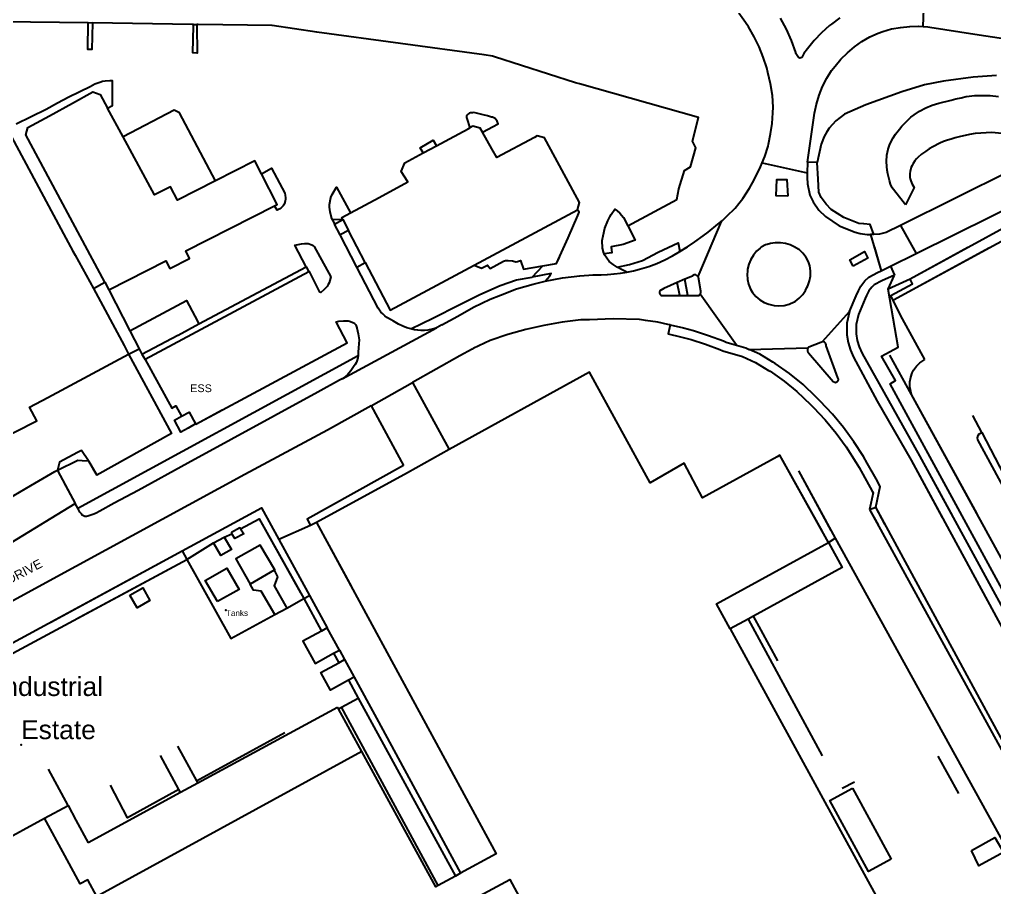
# Model space of a CAD drawing. Header units: millimetres. Extents: x 111502 to 977541, y 8702 to 1044108.
# Drawn here: x 488666 to 488854.7, y 240197.4 to 240365.3 of the extents above; entities that cross this region are included whole.
import ezdxf
from ezdxf.enums import TextEntityAlignment as Align

# ---------------------------------------------------------------- set-up
doc = ezdxf.new("R2010")
doc.units = ezdxf.units.MM
doc.header["$LTSCALE"] = 0.25
doc.linetypes.add('DASHED2', pattern=[9.525, 6.35, -3.175])
doc.layers.add('E HVSS As Laid HV', color=10, linetype='Continuous')
doc.layers.add('X HVSS Site Background', color=8, linetype='Continuous')
doc.styles.add('DE172433-F6F7-4C85-BB91-2B', font='arial.ttf', dxfattribs={"height": 0.2})
doc.styles.add('OS Master Map$1$Standard', font='txt')

# ---------------------------------------------------------------- blocks, each defined once
blk = doc.blocks.new('OS MAP 060722')
at = {"layer": 'X HVSS Site Background', "flags": 128}
for points in [[(30.25, 1237.67), (30.76, 1249.58)], [(-0.87, 1211.3), (-0.38, 1212.54), (-0.38, 1212.54), (0.27, 1214.54), (0.27, 1214.54), (0.37, 1214.89), (0.37, 1214.89), (0.77, 1216.89), (0.77, 1216.89), (1.07, 1218.89), (1.07, 1218.89), (1.22, 1220.94), (1.22, 1220.94), (1.27, 1222.04), (1.27, 1222.04), (1.12, 1224.34), (1.12, 1224.34), (0.77, 1226.54), (0.77, 1226.54), (0.22, 1228.79), (0.22, 1228.79), (0.02, 1229.64), (0.02, 1229.64), (-0.68, 1231.74), (-0.68, 1231.74), (-1.48, 1233.74), (-1.48, 1233.74), (-2.43, 1235.69), (-2.43, 1235.69), (-3.53, 1237.59), (-3.53, 1237.59), (-4.08, 1238.44), (-4.08, 1238.44), (-5.38, 1240.24)], [(5.62, 1232.64), (4.77, 1234.94), (4.77, 1234.94), (3.82, 1237.14), (3.82, 1237.14), (2.67, 1239.29)], [(14.17, 1239.34), (12.52, 1238.09), (12.52, 1238.09), (12.17, 1237.84), (12.17, 1237.84), (10.62, 1236.44), (10.62, 1236.44), (9.22, 1234.94), (9.22, 1234.94), (7.87, 1233.34), (7.87, 1233.34), (7.22, 1232.44), (7.22, 1232.44), (6.77, 1231.69), (6.77, 1231.69), (6.42, 1231.54), (6.42, 1231.54), (6.17, 1231.69), (6.17, 1231.69), (6.02, 1231.84), (6.02, 1231.84), (5.87, 1232.04), (5.87, 1232.04), (5.67, 1232.44), (5.67, 1232.44), (5.62, 1232.64)], [(-127.53, 1221.85), (-126.58, 1222.39), (-126.58, 1222.39), (-126.58, 1227.14), (-126.58, 1227.14), (-127.13, 1227.14), (-127.13, 1227.14), (-128.03, 1227.09), (-128.03, 1227.09), (-128.53, 1226.99), (-128.53, 1226.99), (-129.03, 1226.84), (-129.03, 1226.84), (-129.98, 1226.49), (-129.98, 1226.49), (-130.88, 1225.99), (-130.88, 1225.99), (-135.01, 1224.02), (-135.01, 1224.02), (-137.23, 1222.81), (-137.23, 1222.81), (-139.44, 1221.59), (-139.44, 1221.59), (-145.23, 1218.79)], [(-147.98, 1238.64), (-131.28, 1238.44)], [(-130.48, 1238.39), (-130.58, 1233.19), (-130.58, 1233.19), (-131.38, 1233.24), (-131.38, 1233.24), (-131.28, 1238.44)], [(-131.28, 1238.44), (-130.48, 1238.39)], [(-110.93, 1238.04), (-111.08, 1238.04), (-111.08, 1238.04), (-130.48, 1238.39)], [(-110.28, 1238.04), (-110.28, 1237.79), (-110.28, 1237.79), (-110.18, 1232.49), (-110.18, 1232.49), (-111.03, 1232.54), (-111.03, 1232.54), (-110.93, 1237.79), (-110.93, 1237.79), (-110.93, 1238.04)], [(-110.93, 1238.04), (-110.28, 1238.04)], [(-26.88, 1199.09), (-17.38, 1204.19), (-17.38, 1204.19), (-16.98, 1206.24), (-16.98, 1206.24), (-15.88, 1209.79), (-15.88, 1209.79), (-14.73, 1210.49), (-14.73, 1210.49), (-13.68, 1214.19), (-13.68, 1214.19), (-14.38, 1215.49), (-14.38, 1215.49), (-13.18, 1220.04), (-13.18, 1220.04), (-36.23, 1226.54), (-36.23, 1226.54), (-36.98, 1226.74), (-36.98, 1226.74), (-52.68, 1231.79), (-52.68, 1231.79), (-53.08, 1231.94), (-53.08, 1231.94), (-54.68, 1232.19), (-54.68, 1232.19), (-87.03, 1236.59), (-87.03, 1236.59), (-95.68, 1237.84), (-95.68, 1237.84), (-109.98, 1238.04), (-109.98, 1238.04), (-110.28, 1238.04)], [(7.89, 1211.41), (9.27, 1220.89), (9.27, 1220.89), (9.62, 1222.64), (9.62, 1222.64), (10.17, 1224.39), (10.17, 1224.39), (10.82, 1226.04), (10.82, 1226.04), (11.62, 1227.64), (11.62, 1227.64), (12.57, 1229.14), (12.57, 1229.14), (13.22, 1229.99), (13.22, 1229.99), (14.37, 1231.34), (14.37, 1231.34), (15.62, 1232.59), (15.62, 1232.59), (16.97, 1233.74), (16.97, 1233.74), (18.42, 1234.74), (18.42, 1234.74), (19.97, 1235.64), (19.97, 1235.64), (21.57, 1236.34), (21.57, 1236.34), (22.47, 1236.69), (22.47, 1236.69), (24.17, 1237.19), (24.17, 1237.19), (25.87, 1237.49), (25.87, 1237.49), (27.67, 1237.69), (27.67, 1237.69), (29.42, 1237.74), (29.42, 1237.74), (30.25, 1237.67)], [(30.25, 1237.67), (31.17, 1237.59), (31.17, 1237.59), (31.57, 1237.54), (31.57, 1237.54), (40.27, 1236.19), (40.27, 1236.19), (52.67, 1234.34)], [(-153.98, 1230.84), (-151.93, 1227.04), (-151.93, 1227.04), (-135.58, 1196.69), (-135.58, 1196.69), (-134.23, 1194.19), (-134.23, 1194.19), (-133.78, 1193.44), (-133.78, 1193.44), (-130.29, 1186.99)], [(44.45, 1228.18), (39.93, 1227.87), (39.93, 1227.87), (34.22, 1227.08), (34.22, 1227.08), (30.51, 1226.38), (30.51, 1226.38), (26.17, 1225.05), (26.17, 1225.05), (19.16, 1222.48), (19.16, 1222.48), (15.06, 1220.7), (15.06, 1220.7), (13.36, 1219.39), (13.36, 1219.39), (12.12, 1218.02), (12.12, 1218.02), (11.61, 1217.28), (11.61, 1217.28), (11.13, 1216.41), (11.13, 1216.41), (10.53, 1214.89), (10.53, 1214.89), (9.8, 1211.37)], [(-128.08, 1188.2), (-143.33, 1216.69), (-143.33, 1216.69), (-142.98, 1218.09), (-142.98, 1218.09), (-138.79, 1220.39), (-138.79, 1220.39), (-134.35, 1222.81), (-134.35, 1222.81), (-130.38, 1224.99), (-130.38, 1224.99), (-128.98, 1224.49), (-128.98, 1224.49), (-127.53, 1221.85)], [(26.89, 1203.14), (26.65, 1203.44), (26.65, 1203.44), (24.27, 1206.44), (24.27, 1206.44), (23.97, 1207.14), (23.97, 1207.14), (23.77, 1207.84), (23.77, 1207.84), (23.42, 1209.14), (23.42, 1209.14), (23.32, 1209.89), (23.32, 1209.89), (23.22, 1210.59), (23.22, 1210.59), (23.17, 1211.54), (23.17, 1211.54), (23.27, 1212.74), (23.27, 1212.74), (23.37, 1213.34), (23.37, 1213.34), (23.52, 1213.94), (23.52, 1213.94), (23.77, 1214.69), (23.77, 1214.69), (24.07, 1215.44), (24.07, 1215.44), (24.47, 1216.14), (24.47, 1216.14), (24.92, 1216.84), (24.92, 1216.84), (25.67, 1217.79), (25.67, 1217.79), (26.17, 1218.39), (26.17, 1218.39), (26.72, 1218.99), (26.72, 1218.99), (27.92, 1220.09), (27.92, 1220.09), (28.52, 1220.59), (28.52, 1220.59), (29.57, 1221.29), (29.57, 1221.29), (30.77, 1221.94), (30.77, 1221.94), (32.02, 1222.44), (32.02, 1222.44), (33.32, 1222.84), (33.32, 1222.84), (35.67, 1223.44), (35.67, 1223.44), (36.62, 1223.69), (36.62, 1223.69), (37.62, 1223.89), (37.62, 1223.89), (38.57, 1224.09), (38.57, 1224.09), (40.27, 1224.29), (40.27, 1224.29), (41.27, 1224.34), (41.27, 1224.34), (42.27, 1224.34), (42.27, 1224.34), (43.27, 1224.29), (43.27, 1224.29), (44.87, 1224.14)], [(-124.53, 1216.34), (-127.53, 1221.85)], [(-106.68, 1207.79), (-113.63, 1220.99), (-113.63, 1220.99), (-114.68, 1221.49), (-114.68, 1221.49), (-124.53, 1216.34)], [(-55, 1217.24), (-51.94, 1218.84), (-51.94, 1218.84), (-52.18, 1219.34), (-52.18, 1219.34), (-52.38, 1219.69), (-52.38, 1219.69), (-52.53, 1219.84), (-52.53, 1219.84), (-52.68, 1219.94), (-52.68, 1219.94), (-53.03, 1220.09), (-53.03, 1220.09), (-53.23, 1220.14), (-53.23, 1220.14), (-54.03, 1220.39), (-54.03, 1220.39), (-54.83, 1220.59), (-54.83, 1220.59), (-56.65, 1221.01), (-56.65, 1221.01), (-56.95, 1220.99), (-56.95, 1220.99), (-57.32, 1220.95), (-57.32, 1220.95), (-57.48, 1220.89), (-57.48, 1220.89), (-57.65, 1220.78), (-57.65, 1220.78), (-57.77, 1220.68), (-57.77, 1220.68), (-57.94, 1220.51), (-57.94, 1220.51), (-58.06, 1220.33), (-58.06, 1220.33), (-58.08, 1220.2), (-58.08, 1220.2), (-58.09, 1220.05), (-58.09, 1220.05), (-58.05, 1219.88), (-58.05, 1219.88), (-57.43, 1218.07)], [(-63.92, 1214.58), (-61.38, 1215.94), (-61.38, 1215.94), (-57.78, 1217.89), (-57.78, 1217.89), (-57.43, 1218.07)], [(-55, 1217.24), (-55.43, 1217.99), (-55.43, 1217.99), (-56.83, 1218.39), (-56.83, 1218.39), (-57.43, 1218.07)], [(-36.63, 1202.19), (-36.23, 1203.59), (-36.23, 1203.59), (-40.93, 1212.34), (-40.93, 1212.34), (-42.98, 1216.09), (-42.98, 1216.09), (-44.43, 1216.49), (-44.43, 1216.49), (-44.93, 1216.19), (-44.93, 1216.19), (-52.23, 1212.29), (-52.23, 1212.29), (-53.18, 1213.99), (-53.18, 1213.99), (-55, 1217.24)], [(63.92, 1215.14), (43.57, 1217.14), (43.57, 1217.14), (42.47, 1217.09), (42.47, 1217.09), (41.42, 1217.04), (41.42, 1217.04), (40.32, 1216.94), (40.32, 1216.94), (39.27, 1216.74), (39.27, 1216.74), (37.22, 1216.29), (37.22, 1216.29), (36.47, 1216.09), (36.47, 1216.09), (35.72, 1215.84), (35.72, 1215.84), (34.97, 1215.64), (34.97, 1215.64), (34.22, 1215.39), (34.22, 1215.39), (33.52, 1215.09), (33.52, 1215.09), (32.12, 1214.39), (32.12, 1214.39), (31.47, 1213.99), (31.47, 1213.99), (30.72, 1213.49), (30.72, 1213.49), (30.37, 1213.19), (30.37, 1213.19), (29.97, 1212.94), (29.97, 1212.94), (29.27, 1212.34), (29.27, 1212.34), (28.97, 1212.04), (28.97, 1212.04), (28.67, 1211.69), (28.67, 1211.69), (28.32, 1211.14), (28.32, 1211.14), (28.12, 1210.79), (28.12, 1210.79), (27.97, 1210.44), (27.97, 1210.44), (27.77, 1209.64), (27.77, 1209.64), (27.72, 1209.24), (27.72, 1209.24), (27.72, 1208.54), (27.72, 1208.54), (27.77, 1208.19), (27.77, 1208.19), (27.87, 1207.79), (27.87, 1207.79), (28.12, 1207.19), (28.12, 1207.19), (28.32, 1206.84), (28.32, 1206.84), (28.52, 1206.54), (28.52, 1206.54), (26.89, 1203.14)], [(-106.68, 1207.79), (-114.03, 1204.04), (-114.03, 1204.04), (-115.33, 1206.64), (-115.33, 1206.64), (-118.43, 1205.09), (-118.43, 1205.09), (-124.53, 1216.34)], [(-66.47, 1213.2), (-67.05, 1214.2), (-67.05, 1214.2), (-64.53, 1215.64), (-64.53, 1215.64), (-63.92, 1214.58)], [(-80.56, 1201.6), (-75.01, 1204.59), (-75.01, 1204.59), (-69.43, 1207.59), (-69.43, 1207.59), (-70.73, 1209.64), (-70.73, 1209.64), (-70.03, 1211.29), (-70.03, 1211.29), (-66.47, 1213.2)], [(-66.47, 1213.2), (-63.92, 1214.58)], [(-97.75, 1209.17), (-99.03, 1211.69), (-99.03, 1211.69), (-106.68, 1207.79)], [(-8.8, 1199.92), (-8.53, 1200.14), (-8.53, 1200.14), (-7.68, 1200.94), (-7.68, 1200.94), (-6.13, 1202.54), (-6.13, 1202.54), (-5.38, 1203.44), (-5.38, 1203.44), (-4.63, 1204.39), (-4.63, 1204.39), (-3.33, 1206.39), (-3.33, 1206.39), (-2.73, 1207.39), (-2.73, 1207.39), (-2.08, 1208.64), (-2.08, 1208.64), (-1.18, 1210.54), (-1.18, 1210.54), (-0.87, 1211.3)], [(-0.87, 1211.3), (7.85, 1209.33)], [(7.89, 1211.41), (7.85, 1209.33)], [(9.8, 1211.37), (7.89, 1211.41)], [(20.74, 1197.41), (20.01, 1199.33), (20.01, 1199.33), (18.81, 1199.48), (18.81, 1199.48), (17.8, 1199.53), (17.8, 1199.53), (14.9, 1200.69), (14.9, 1200.69), (12.5, 1202.28), (12.5, 1202.28), (11.48, 1203.31), (11.48, 1203.31), (10.55, 1204.61), (10.55, 1204.61), (10.06, 1205.64), (10.06, 1205.64), (9.97, 1208.11), (9.97, 1208.11), (9.8, 1211.37)], [(84.54, 1209), (83.99, 1209.13), (83.99, 1209.13), (82.23, 1209.38), (82.23, 1209.38), (80.95, 1209.46), (80.95, 1209.46), (57.48, 1211.86), (57.48, 1211.86), (55.76, 1211.92), (55.76, 1211.92), (54.03, 1211.82), (54.03, 1211.82), (52.65, 1211.63), (52.65, 1211.63), (50.96, 1211.24), (50.96, 1211.24), (49.32, 1210.7), (49.32, 1210.7), (47.74, 1210.01), (47.74, 1210.01), (47.18, 1209.72), (47.18, 1209.72), (25.9, 1199.16)], [(-97.75, 1209.17), (-95.8, 1210.27), (-95.8, 1210.27), (-93.23, 1205.39), (-93.23, 1205.39), (-93.18, 1205.04), (-93.18, 1205.04), (-93.13, 1204.49), (-93.13, 1204.49), (-93.13, 1204.19), (-93.13, 1204.19), (-93.18, 1203.94), (-93.18, 1203.94), (-93.23, 1203.64), (-93.23, 1203.64), (-93.43, 1203.19), (-93.43, 1203.19), (-93.58, 1202.94), (-93.58, 1202.94), (-93.98, 1202.54), (-93.98, 1202.54), (-94.18, 1202.39), (-94.18, 1202.39), (-94.43, 1202.24), (-94.43, 1202.24), (-94.73, 1202.14), (-94.73, 1202.14), (-95.23, 1202.99)], [(7.85, 1209.33), (7.83, 1208.47), (7.83, 1208.47), (7.91, 1207.23), (7.91, 1207.23), (8.35, 1205.04), (8.35, 1205.04), (8.98, 1203.71), (8.98, 1203.71), (10.12, 1202.12), (10.12, 1202.12), (11.35, 1200.88), (11.35, 1200.88), (14.04, 1199.09), (14.04, 1199.09), (17.13, 1197.86), (17.13, 1197.86), (18.12, 1197.61), (18.12, 1197.61), (19.42, 1197.43), (19.42, 1197.43), (20.11, 1197.42)], [(-95.23, 1202.99), (-94.73, 1203.24), (-94.73, 1203.24), (-97.75, 1209.17)], [(4.08, 1204.85), (1.81, 1204.91), (1.81, 1204.91), (1.99, 1208.03), (1.99, 1208.03), (3.89, 1208.03), (3.89, 1208.03), (4.08, 1204.85)], [(-84.03, 1200.24), (-84.23, 1200.74), (-84.23, 1200.74), (-84.48, 1201.79), (-84.48, 1201.79), (-84.58, 1202.74), (-84.58, 1202.74), (-84.58, 1203.24), (-84.58, 1203.24), (-84.33, 1204.59), (-84.33, 1204.59), (-84.08, 1205.19), (-84.08, 1205.19), (-83.23, 1206.55), (-83.23, 1206.55), (-80.56, 1201.6)], [(28.92, 1193.75), (50.91, 1204.62), (50.91, 1204.62), (51.97, 1205.15), (51.97, 1205.15), (53.1, 1205.53), (53.1, 1205.53), (54.27, 1205.76), (54.27, 1205.76), (54.48, 1205.79), (54.48, 1205.79), (55.67, 1205.82), (55.67, 1205.82), (56.86, 1205.7), (56.86, 1205.7), (57.43, 1205.59), (57.43, 1205.59), (66.04, 1204.87), (66.04, 1204.87), (82.63, 1202.92), (82.63, 1202.92), (83.47, 1202.76)], [(83.42, 1202.49), (57.76, 1205.18), (57.76, 1205.18), (27.74, 1188.78)], [(-127.28, 1186.69), (-116.25, 1192.3), (-116.25, 1192.3), (-115.49, 1190.82), (-115.49, 1190.82), (-111.67, 1192.77), (-111.67, 1192.77), (-112.42, 1194.25), (-112.42, 1194.25), (-95.23, 1202.99)], [(-56.58, 1191.5), (-36.63, 1202.19)], [(-43.3, 1191.34), (-40.66, 1191.84), (-40.66, 1191.84), (-40.03, 1193.2), (-40.03, 1193.2), (-38.44, 1196.77), (-38.44, 1196.77), (-36.52, 1201.11), (-36.52, 1201.11), (-36.31, 1201.72), (-36.31, 1201.72), (-36.63, 1202.19)], [(-31.44, 1193.66), (-31.51, 1193.81), (-31.51, 1193.81), (-31.79, 1194.76), (-31.79, 1194.76), (-31.82, 1196.24), (-31.82, 1196.24), (-31.64, 1197.18), (-31.64, 1197.18), (-31.32, 1198.65), (-31.32, 1198.65), (-30.72, 1200.05), (-30.72, 1200.05), (-30.32, 1200.86), (-30.32, 1200.86), (-30.06, 1201.32), (-30.06, 1201.32), (-29.39, 1202.31), (-29.39, 1202.31), (-28.9, 1202.01), (-28.9, 1202.01), (-28.42, 1201.53), (-28.42, 1201.53), (-27.73, 1200.69), (-27.73, 1200.69), (-26.88, 1199.09)], [(24.44, 1184.76), (24.54, 1184.81), (24.54, 1184.81), (58.7, 1203.35), (58.7, 1203.35), (84.05, 1200.81), (84.05, 1200.81), (84.36, 1200.78)], [(-82.02, 1200.29), (-84.03, 1200.24)], [(-84.03, 1200.24), (-83.64, 1199.44)], [(-83.64, 1199.44), (-82.02, 1200.29)], [(-82.02, 1200.29), (-82.23, 1200.69), (-82.23, 1200.69), (-80.56, 1201.6)], [(-82.02, 1200.29), (-80.92, 1198.2)], [(-16.78, 1194.14), (-15.33, 1195.04), (-15.33, 1195.04), (-13.93, 1195.99), (-13.93, 1195.99), (-12.28, 1197.19), (-12.28, 1197.19), (-11.33, 1197.89), (-11.33, 1197.89), (-9.43, 1199.39), (-9.43, 1199.39), (-8.8, 1199.92)], [(-8.8, 1199.92), (-13.33, 1189.29)], [(-82.55, 1197.35), (-83.64, 1199.44)], [(-80.92, 1198.2), (-82.55, 1197.35)], [(-77.67, 1192.01), (-80.92, 1198.2)], [(-26.88, 1199.09), (-25.45, 1196.31), (-25.45, 1196.31), (-27.74, 1195.48), (-27.74, 1195.48), (-30.11, 1195.01), (-30.11, 1195.01), (-29.95, 1193.87), (-29.95, 1193.87), (-31.44, 1193.66)], [(25.9, 1199.16), (23.11, 1197.78), (23.11, 1197.78), (21.83, 1197.51), (21.83, 1197.51), (20.74, 1197.41)], [(25.9, 1199.16), (28.92, 1193.75)], [(-79.29, 1191.08), (-82.55, 1197.35)], [(20.11, 1197.42), (22.14, 1190.4)], [(20.74, 1197.41), (20.11, 1197.42)], [(-89.13, 1191.19), (-91.28, 1195.34), (-91.28, 1195.34), (-90.03, 1195.59), (-90.03, 1195.59), (-89.38, 1195.69), (-89.38, 1195.69), (-88.73, 1195.69), (-88.73, 1195.69), (-87.98, 1195.44), (-87.98, 1195.44), (-87.73, 1195.29), (-87.73, 1195.29), (-87.53, 1195.09), (-87.53, 1195.09), (-84.33, 1189.24), (-84.33, 1189.24), (-84.53, 1188.49), (-84.53, 1188.49), (-84.68, 1188.09), (-84.68, 1188.09), (-84.83, 1187.74), (-84.83, 1187.74), (-85.03, 1187.39), (-85.03, 1187.39), (-85.28, 1187.09), (-85.28, 1187.09), (-85.68, 1186.69), (-85.68, 1186.69), (-86.28, 1186.19), (-86.28, 1186.19), (-86.48, 1186.24), (-86.48, 1186.24), (-88.48, 1190.24), (-88.48, 1190.24), (-88.6, 1190.18)], [(-28.9, 1191.08), (-26.53, 1191.62), (-26.53, 1191.62), (-24.01, 1192.42), (-24.01, 1192.42), (-21, 1194.01), (-21, 1194.01), (-17.12, 1195.81), (-17.12, 1195.81), (-16.78, 1194.14)], [(-1.23, 1194.79), (-1.98, 1194.19), (-1.98, 1194.19), (-2.58, 1193.44), (-2.58, 1193.44), (-3.08, 1192.59), (-3.08, 1192.59), (-3.48, 1191.69), (-3.48, 1191.69), (-3.68, 1190.69), (-3.68, 1190.69), (-3.73, 1190.25), (-3.73, 1190.25), (-3.78, 1189.74), (-3.78, 1189.74), (-3.73, 1188.74), (-3.73, 1188.74), (-3.53, 1187.79), (-3.53, 1187.79), (-3.13, 1186.84), (-3.13, 1186.84), (-2.73, 1186.19), (-2.73, 1186.19), (-2.13, 1185.44), (-2.13, 1185.44), (-1.33, 1184.79), (-1.33, 1184.79), (-0.48, 1184.29), (-0.48, 1184.29), (0.42, 1183.94), (0.42, 1183.94), (1.42, 1183.69), (1.42, 1183.69), (2.37, 1183.64), (2.37, 1183.64), (3.37, 1183.69), (3.37, 1183.69), (4.32, 1183.94), (4.32, 1183.94), (4.62, 1184.04), (4.62, 1184.04), (5.52, 1184.49), (5.52, 1184.49), (6.27, 1185.09), (6.27, 1185.09), (6.97, 1185.79), (6.97, 1185.79), (7.52, 1186.59), (7.52, 1186.59), (7.8, 1187.15), (7.8, 1187.15), (7.97, 1187.49), (7.97, 1187.49), (8.27, 1188.44), (8.27, 1188.44), (8.47, 1189.39), (8.47, 1189.39), (8.47, 1190.39), (8.47, 1190.39), (8.32, 1191.39), (8.32, 1191.39), (8.07, 1192.14), (8.07, 1192.14), (7.62, 1192.99), (7.62, 1192.99), (7.02, 1193.79), (7.02, 1193.79), (6.32, 1194.44), (6.32, 1194.44), (5.47, 1194.94), (5.47, 1194.94), (4.57, 1195.39), (4.57, 1195.39), (3.62, 1195.69), (3.62, 1195.69), (2.67, 1195.84), (2.67, 1195.84), (1.67, 1195.84), (1.67, 1195.84), (0.72, 1195.69), (0.72, 1195.69), (0.12, 1195.5), (0.12, 1195.5), (-0.23, 1195.39), (-0.23, 1195.39), (-1.08, 1194.94), (-1.08, 1194.94), (-1.23, 1194.79)], [(-56.58, 1191.5), (-55.16, 1190.93), (-55.16, 1190.93), (-54.04, 1191.46), (-54.04, 1191.46), (-53.5, 1190.81), (-53.5, 1190.81), (-50.93, 1192.26), (-50.93, 1192.26), (-50.53, 1192.39), (-50.53, 1192.39), (-50.01, 1192.42), (-50.01, 1192.42), (-49.17, 1192.32), (-49.17, 1192.32), (-48.54, 1192.15), (-48.54, 1192.15), (-48.46, 1192.15), (-48.46, 1192.15), (-48.22, 1192.18), (-48.22, 1192.18), (-47.62, 1192.39), (-47.62, 1192.39), (-47.05, 1190.7), (-47.05, 1190.7), (-43.3, 1191.34)], [(-28.9, 1191.08), (-29.71, 1191.61), (-29.71, 1191.61), (-30.46, 1192.21), (-30.46, 1192.21), (-30.95, 1192.83), (-30.95, 1192.83), (-31.36, 1193.48), (-31.36, 1193.48), (-31.44, 1193.66)], [(-27.03, 1190.14), (-25.78, 1190.39), (-25.78, 1190.39), (-24.58, 1190.74), (-24.58, 1190.74), (-22.83, 1191.24), (-22.83, 1191.24), (-21.23, 1191.84), (-21.23, 1191.84), (-19.73, 1192.54), (-19.73, 1192.54), (-18.23, 1193.29), (-18.23, 1193.29), (-16.78, 1194.14)], [(16.75, 1191.29), (16.06, 1192.54), (16.06, 1192.54), (18.9, 1194.1), (18.9, 1194.1), (19.59, 1192.85), (19.59, 1192.85), (16.75, 1191.29)], [(23.96, 1191.3), (28.92, 1193.75)], [(-109.85, 1180.13), (-89.13, 1191.19)], [(-89.13, 1191.19), (-88.6, 1190.18)], [(-79.29, 1191.08), (-77.67, 1192.01)], [(-68.83, 1179.14), (-69.63, 1179.39), (-69.63, 1179.39), (-70.43, 1179.69), (-70.43, 1179.69), (-71.23, 1180.09), (-71.23, 1180.09), (-72.23, 1180.64), (-72.23, 1180.64), (-72.68, 1180.89), (-72.68, 1180.89), (-73.48, 1181.39), (-73.48, 1181.39), (-73.88, 1181.69), (-73.88, 1181.69), (-74.28, 1182.04), (-74.28, 1182.04), (-74.63, 1182.39), (-74.63, 1182.39), (-75.18, 1183.19), (-75.18, 1183.19), (-79.29, 1191.08)], [(-77.67, 1192.01), (-72.83, 1182.79), (-72.83, 1182.79), (-56.58, 1191.5)], [(-45.4, 1189.19), (-43.3, 1191.34)], [(-27.03, 1190.14), (-28.09, 1190.62), (-28.09, 1190.62), (-28.79, 1191.02), (-28.79, 1191.02), (-28.9, 1191.08)], [(22.14, 1190.4), (23.96, 1191.3)], [(23.96, 1191.3), (24.74, 1189.55)], [(-88.6, 1190.18), (-120.23, 1173.24)], [(-68.83, 1179.14), (-64.59, 1181.21), (-64.59, 1181.21), (-59.49, 1183.84), (-59.49, 1183.84), (-55.52, 1185.81), (-55.52, 1185.81), (-51.57, 1187.56), (-51.57, 1187.56), (-48.41, 1188.63), (-48.41, 1188.63), (-45.4, 1189.19)], [(-42.88, 1188.39), (-41.97, 1189.42), (-41.97, 1189.42), (-41.69, 1189.88), (-41.69, 1189.88), (-45.4, 1189.19)], [(-42.88, 1188.39), (-39.53, 1189.04), (-39.53, 1189.04), (-36.18, 1189.44), (-36.18, 1189.44), (-33.58, 1189.64), (-33.58, 1189.64), (-32.03, 1189.64), (-32.03, 1189.64), (-30.78, 1189.69), (-30.78, 1189.69), (-29.53, 1189.79), (-29.53, 1189.79), (-28.28, 1189.94), (-28.28, 1189.94), (-27.03, 1190.14)], [(-15.81, 1188.77), (-17.32, 1188.11)], [(-13.33, 1189.29), (-13.53, 1189.49), (-13.53, 1189.49), (-13.73, 1189.59), (-13.73, 1189.59), (-14.03, 1189.59), (-14.03, 1189.59), (-14.13, 1189.54), (-14.13, 1189.54), (-14.28, 1189.49), (-14.28, 1189.49), (-14.38, 1189.39), (-14.38, 1189.39), (-15.81, 1188.77)], [(-15.24, 1185.59), (-15.81, 1188.77)], [(-13.33, 1189.29), (-13.28, 1189.14), (-13.28, 1189.14), (-12.78, 1186.54), (-12.78, 1186.54), (-12.78, 1186.19), (-12.78, 1186.19), (-12.88, 1185.89)], [(16.04, 1182.54), (17.33, 1185.56), (17.33, 1185.56), (17.77, 1186.51), (17.77, 1186.51), (18.24, 1187.44), (18.24, 1187.44), (18.99, 1188.46), (18.99, 1188.46), (19.77, 1189.15), (19.77, 1189.15), (21.43, 1190.05), (21.43, 1190.05), (22.14, 1190.4)], [(24.74, 1189.55), (22.29, 1188.47), (22.29, 1188.47), (20.81, 1187.67), (20.81, 1187.67), (20.34, 1187.25), (20.34, 1187.25), (19.78, 1186.49), (19.78, 1186.49), (19.34, 1185.62), (19.34, 1185.62), (19.07, 1185.04), (19.07, 1185.04), (17.76, 1181.97), (17.76, 1181.97), (17.33, 1180.04), (17.33, 1180.04), (17.34, 1178.18), (17.34, 1178.18), (17.54, 1176.91), (17.54, 1176.91), (17.9, 1175.67), (17.9, 1175.67), (18.46, 1174.39), (18.46, 1174.39), (29.55, 1154.6), (29.55, 1154.6), (35.93, 1142.93)], [(23.48, 1186.85), (24.74, 1189.55)], [(27.74, 1188.78), (23.48, 1186.85)], [(24.44, 1184.76), (24, 1185.62), (24, 1185.62), (28.22, 1187.9), (28.22, 1187.9), (27.74, 1188.78)], [(-130.29, 1186.99), (-128.08, 1188.2)], [(-130.29, 1186.99), (-124.33, 1175.94), (-124.33, 1175.94), (-123.48, 1174.24)], [(-128.08, 1188.2), (-127.28, 1186.69)], [(-127.28, 1186.69), (-123.22, 1178.8)], [(-62.88, 1179.94), (-59.78, 1181.64), (-59.78, 1181.64), (-56.73, 1183.34), (-56.73, 1183.34), (-53.53, 1184.89), (-53.53, 1184.89), (-51.48, 1185.69), (-51.48, 1185.69), (-48.38, 1186.89), (-48.38, 1186.89), (-45.18, 1187.79), (-45.18, 1187.79), (-42.88, 1188.39)], [(-17.32, 1188.11), (-19.88, 1186.99), (-19.88, 1186.99), (-20.68, 1186.49), (-20.68, 1186.49), (-20.73, 1186.24), (-20.73, 1186.24), (-20.73, 1186.09), (-20.73, 1186.09), (-20.68, 1185.94), (-20.68, 1185.94), (-20.58, 1185.79), (-20.58, 1185.79), (-20.48, 1185.69), (-20.48, 1185.69), (-20.33, 1185.59), (-20.33, 1185.59), (-16.81, 1185.59)], [(-16.81, 1185.59), (-17.32, 1188.11)], [(37.78, 1143.14), (23.92, 1168.56), (23.92, 1168.56), (24.92, 1169.16), (24.92, 1169.16), (22.21, 1173.91), (22.21, 1173.91), (25.44, 1175.63), (25.44, 1175.63), (23.48, 1186.85)], [(-16.81, 1185.59), (-15.24, 1185.59)], [(-15.24, 1185.59), (-13.88, 1185.59), (-13.88, 1185.59), (-13.08, 1185.64), (-13.08, 1185.64), (-12.98, 1185.74), (-12.98, 1185.74), (-12.88, 1185.89)], [(-5.85, 1176.02), (-12.88, 1185.89)], [(-123.22, 1178.8), (-112.26, 1184.65), (-112.26, 1184.65), (-110.65, 1181.64), (-110.65, 1181.64), (-109.85, 1180.13)], [(30.61, 1173.25), (26.31, 1181.11), (26.31, 1181.11), (24.44, 1184.76)], [(-18.66, 1179.93), (-19.13, 1180.04), (-19.13, 1180.04), (-21.08, 1180.44), (-21.08, 1180.44), (-23.48, 1180.81), (-23.48, 1180.81), (-24.63, 1180.99), (-24.63, 1180.99), (-29.68, 1181.09), (-29.68, 1181.09), (-34.28, 1180.94), (-34.28, 1180.94), (-35.98, 1180.89), (-35.98, 1180.89), (-39.58, 1180.44), (-39.58, 1180.44), (-43.13, 1179.84), (-43.13, 1179.84), (-46.58, 1179.04), (-46.58, 1179.04), (-50.08, 1178.09), (-50.08, 1178.09), (-53.48, 1176.89), (-53.48, 1176.89), (-56.78, 1175.34), (-56.78, 1175.34), (-56.98, 1175.24), (-56.98, 1175.24), (-59.38, 1173.94), (-59.38, 1173.94), (-68.53, 1168.79)], [(10.77, 1176.69), (16.04, 1182.54)], [(16.04, 1182.54), (15.53, 1180.24), (15.53, 1180.24), (15.54, 1178.02), (15.54, 1178.02), (15.78, 1176.52), (15.78, 1176.52), (16.2, 1175.06), (16.2, 1175.06), (16.81, 1173.67), (16.81, 1173.67), (21.37, 1165.19), (21.37, 1165.19), (27.97, 1153.74), (27.97, 1153.74), (33.97, 1142.7)], [(-120.88, 1174.24), (-113.96, 1177.93), (-113.96, 1177.93), (-113.89, 1177.97), (-113.89, 1177.97), (-109.85, 1180.13)], [(-110.5, 1160.78), (-110.48, 1160.74), (-110.48, 1160.74), (-81.18, 1176.49), (-81.18, 1176.49), (-83.28, 1180.54), (-83.28, 1180.54), (-82.78, 1180.64), (-82.78, 1180.64), (-81.83, 1180.69), (-81.83, 1180.69), (-80.98, 1180.69), (-80.98, 1180.69), (-80.73, 1180.64), (-80.73, 1180.64), (-80.23, 1180.49), (-80.23, 1180.49), (-79.98, 1180.34), (-79.98, 1180.34), (-79.78, 1180.19), (-79.78, 1180.19), (-79.53, 1179.94), (-79.53, 1179.94), (-79.33, 1179.39), (-79.33, 1179.39), (-79.03, 1178.19), (-79.03, 1178.19), (-78.88, 1177.04), (-78.88, 1177.04), (-79.03, 1174.74), (-79.03, 1174.74), (-79.03, 1174.04)], [(-82.13, 1169.49), (-63.9, 1179.39)], [(-63.9, 1179.39), (-64.23, 1179.24), (-64.23, 1179.24), (-64.73, 1179.09), (-64.73, 1179.09), (-65.58, 1178.89), (-65.58, 1178.89), (-66.23, 1178.84), (-66.23, 1178.84), (-66.88, 1178.84), (-66.88, 1178.84), (-67.48, 1178.89), (-67.48, 1178.89), (-68.13, 1178.99), (-68.13, 1178.99), (-68.83, 1179.14)], [(-62.88, 1179.94), (-63.78, 1179.44), (-63.78, 1179.44), (-63.9, 1179.39)], [(-18.66, 1179.93), (-19.06, 1178.18), (-19.06, 1178.18), (-16.65, 1177.63), (-16.65, 1177.63), (-14.62, 1177.1), (-14.62, 1177.1), (-11.83, 1176.19), (-11.83, 1176.19), (-9.05, 1175.19), (-9.05, 1175.19), (-8.47, 1174.9), (-8.47, 1174.9), (-4.65, 1173.79), (-4.65, 1173.79), (-2.18, 1172.65), (-2.18, 1172.65), (0.34, 1171.12), (0.34, 1171.12), (0.67, 1170.96), (0.67, 1170.96), (3.38, 1169.07), (3.38, 1169.07), (5.84, 1167.07), (5.84, 1167.07), (8.51, 1164.51), (8.51, 1164.51), (9.06, 1163.96), (9.06, 1163.96), (11.29, 1161.58), (11.29, 1161.58), (13.44, 1158.98), (13.44, 1158.98), (15.39, 1156.31), (15.39, 1156.31), (17.27, 1153.36), (17.27, 1153.36), (17.9, 1152.31), (17.9, 1152.31), (20.42, 1147.78), (20.42, 1147.78), (20.6, 1147.45), (20.6, 1147.45), (19.92, 1144.2)], [(-18.66, 1179.93), (-16.08, 1179.34), (-16.08, 1179.34), (-14.18, 1178.84), (-14.18, 1178.84), (-11.23, 1177.89), (-11.23, 1177.89), (-8.33, 1176.84), (-8.33, 1176.84), (-7.83, 1176.59), (-7.83, 1176.59), (-5.85, 1176.02)], [(-123.22, 1178.8), (-121.44, 1175.33)], [(-5.85, 1176.02), (-4.03, 1175.49), (-4.03, 1175.49), (-3.37, 1175.19)], [(-3.37, 1175.19), (7.97, 1175.49)], [(7.97, 1175.49), (7.87, 1175.19), (7.87, 1175.19), (7.87, 1174.94), (7.87, 1174.94), (7.97, 1174.64), (7.97, 1174.64), (8.07, 1174.54), (8.07, 1174.54), (12.87, 1168.99), (12.87, 1168.99), (13.17, 1168.84), (13.17, 1168.84), (13.32, 1168.79), (13.32, 1168.79), (13.42, 1168.84), (13.42, 1168.84), (13.57, 1168.89), (13.57, 1168.89), (13.67, 1168.94), (13.67, 1168.94), (13.77, 1169.04), (13.77, 1169.04), (13.82, 1169.19), (13.82, 1169.19), (13.87, 1169.29), (13.87, 1169.29), (13.87, 1169.44), (13.87, 1169.44), (13.82, 1169.59), (13.82, 1169.59), (13.77, 1169.69), (13.77, 1169.69), (11.52, 1175.89), (11.52, 1175.89), (11.52, 1176.09), (11.52, 1176.09), (11.47, 1176.24), (11.47, 1176.24), (11.37, 1176.39), (11.37, 1176.39), (11.17, 1176.59), (11.17, 1176.59), (11.02, 1176.64), (11.02, 1176.64), (10.77, 1176.69)], [(7.97, 1175.49), (8.17, 1175.69), (8.17, 1175.69), (10.47, 1176.59), (10.47, 1176.59), (10.77, 1176.69)], [(-147.31, 1158.27), (-142.02, 1160.97), (-142.02, 1160.97), (-141.24, 1161.37), (-141.24, 1161.37), (-142.63, 1164.01), (-142.63, 1164.01), (-139.08, 1165.89), (-139.08, 1165.89), (-123.48, 1174.24)], [(-133.32, 1144.49), (-79.03, 1174.04)], [(-123.48, 1174.24), (-115.18, 1158.89), (-115.18, 1158.89), (-129.63, 1150.89)], [(-123.48, 1174.24), (-121.44, 1175.33)], [(-121.44, 1175.33), (-120.88, 1174.24)], [(-120.88, 1174.24), (-120.23, 1173.24)], [(-79.03, 1174.04), (-79.08, 1173.59), (-79.08, 1173.59), (-79.28, 1172.89), (-79.28, 1172.89), (-79.43, 1172.59), (-79.43, 1172.59), (-79.63, 1172.29), (-79.63, 1172.29), (-79.98, 1171.84), (-79.98, 1171.84), (-80.48, 1171.04), (-80.48, 1171.04), (-80.83, 1170.59), (-80.83, 1170.59), (-81.13, 1170.24), (-81.13, 1170.24), (-81.48, 1169.94), (-81.48, 1169.94), (-82.13, 1169.49)], [(21.09, 1144.65), (21.99, 1148.66), (21.99, 1148.66), (21.18, 1150.12), (21.18, 1150.12), (19.47, 1153.19), (19.47, 1153.19), (18.72, 1154.44), (18.72, 1154.44), (16.87, 1157.34), (16.87, 1157.34), (14.87, 1160.09), (14.87, 1160.09), (12.72, 1162.69), (12.72, 1162.69), (10.37, 1165.19), (10.37, 1165.19), (9.52, 1166.04), (9.52, 1166.04), (7.07, 1168.39), (7.07, 1168.39), (4.42, 1170.54), (4.42, 1170.54), (1.62, 1172.49), (1.62, 1172.49), (1.22, 1172.69), (1.22, 1172.69), (-1.33, 1174.24), (-1.33, 1174.24), (-3.37, 1175.19)], [(28.01, 1166.47), (23.84, 1174.06)], [(-120.23, 1173.24), (-115.13, 1163.79), (-115.13, 1163.79), (-114.31, 1164.26), (-114.31, 1164.26), (-113.2, 1162.25)], [(28.01, 1166.47), (27.73, 1167.97), (27.73, 1167.97), (27.72, 1168.89), (27.72, 1168.89), (27.87, 1169.8), (27.87, 1169.8), (28.17, 1170.67), (28.17, 1170.67), (28.44, 1171.2), (28.44, 1171.2), (28.98, 1171.95), (28.98, 1171.95), (29.63, 1172.6), (29.63, 1172.6), (30.39, 1173.13), (30.39, 1173.13), (30.61, 1173.25)], [(10.79, 1139.97), (2.57, 1154.74), (2.57, 1154.74), (2.01, 1154.43), (2.01, 1154.43), (-12.43, 1146.49), (-12.43, 1146.49), (-15.98, 1153.19), (-15.98, 1153.19), (-22.53, 1149.39), (-22.53, 1149.39), (-34.28, 1170.79), (-34.28, 1170.79), (-61.43, 1155.84)], [(-82.13, 1169.49), (-82.63, 1169.24), (-82.63, 1169.24), (-86.83, 1166.94), (-86.83, 1166.94), (-112.03, 1153.19), (-112.03, 1153.19), (-121.63, 1147.89), (-121.63, 1147.89), (-126.28, 1145.44), (-126.28, 1145.44), (-129.03, 1143.89), (-129.03, 1143.89), (-129.73, 1143.49), (-129.73, 1143.49), (-130.18, 1143.34), (-130.18, 1143.34), (-130.98, 1143.04), (-130.98, 1143.04), (-131.33, 1142.94), (-131.33, 1142.94), (-131.63, 1142.89), (-131.63, 1142.89), (-131.93, 1142.89), (-131.93, 1142.89), (-132.43, 1143.09), (-132.43, 1143.09), (-132.53, 1143.29), (-132.53, 1143.29), (-132.68, 1143.49), (-132.68, 1143.49), (-132.88, 1143.69), (-132.88, 1143.69), (-133.32, 1144.49)], [(-76.53, 1164.29), (-68.53, 1168.79)], [(-68.53, 1168.79), (-61.43, 1155.84)], [(40.65, 1143.48), (28.01, 1166.47)], [(-76.53, 1164.29), (-84.98, 1159.59), (-84.98, 1159.59), (-100.98, 1150.99), (-100.98, 1150.99), (-138.78, 1130.44), (-138.78, 1130.44), (-172.98, 1111.79), (-172.98, 1111.79), (-177.88, 1109.13)], [(-76.53, 1164.29), (-70.29, 1152.75)], [(-110.5, 1160.78), (-111.95, 1159.98), (-111.95, 1159.98), (-113.35, 1159.21), (-113.35, 1159.21), (-114.6, 1161.47), (-114.6, 1161.47), (-113.2, 1162.25)], [(-113.2, 1162.25), (-111.75, 1163.05), (-111.75, 1163.05), (-110.5, 1160.78)], [(41.62, 1159.11), (39.9, 1162.43)], [(48.12, 1144.36), (47.77, 1144.99), (47.77, 1144.99), (40.87, 1157.71), (40.87, 1157.71), (40.81, 1158.05), (40.81, 1158.05), (40.92, 1158.56), (40.92, 1158.56), (41.13, 1158.84), (41.13, 1158.84), (41.62, 1159.11)], [(41.62, 1159.11), (49.23, 1144.49)], [(-131.24, 1153.63), (-132.55, 1155.66), (-132.55, 1155.66), (-133.33, 1155.24), (-133.33, 1155.24), (-136.83, 1153.39), (-136.83, 1153.39), (-137.22, 1151.81), (-137.22, 1151.81), (-137.22, 1151.8)], [(-61.43, 1155.84), (-69.53, 1151.34), (-69.53, 1151.34), (-87.08, 1141.69)], [(-137.22, 1151.8), (-133.32, 1153.76), (-133.32, 1153.76), (-132.44, 1153.7), (-132.44, 1153.7), (-131.24, 1153.63)], [(-131.24, 1153.63), (-129.63, 1150.89)], [(-70.29, 1152.75), (-88.94, 1142.33), (-88.94, 1142.33), (-88.28, 1141.15)], [(-150.93, 1144.99), (-146.79, 1146.29), (-146.79, 1146.29), (-142.38, 1148.86), (-142.38, 1148.86), (-137.72, 1151.55), (-137.72, 1151.55), (-137.22, 1151.8)], [(-137.22, 1151.8), (-137.23, 1151.79), (-137.23, 1151.79), (-133.83, 1145.39)], [(6.17, 1151.69), (12.42, 1140.17)], [(-146.28, 1137.74), (-133.83, 1145.39)], [(-133.32, 1144.49), (-133.83, 1145.39)], [(-113.13, 1136.19), (-97.73, 1144.54), (-97.73, 1144.54), (-94.37, 1138.39)], [(19.92, 1144.2), (21.09, 1144.65)], [(19.92, 1144.2), (21.55, 1141.24)], [(22.87, 1141.39), (21.09, 1144.65)], [(-101.83, 1140.49), (-98.18, 1142.44), (-98.18, 1142.44), (-90.2, 1128.11)], [(-87.08, 1141.69), (-88.28, 1141.15)], [(-87.08, 1141.69), (-80.34, 1129.27)], [(-101.83, 1140.49), (-101.93, 1140.64), (-101.93, 1140.64), (-103.58, 1139.74), (-103.58, 1139.74), (-103.48, 1139.49)], [(-101.83, 1140.49), (-101.18, 1139.49), (-101.18, 1139.49), (-102.93, 1138.59), (-102.93, 1138.59), (-103.48, 1139.49)], [(-88.28, 1141.15), (-94.37, 1138.39)], [(-112.23, 1134.54), (-107.03, 1137.74)], [(-107.03, 1137.74), (-104.98, 1138.84)], [(-104.98, 1138.84), (-103.58, 1136.49), (-103.58, 1136.49), (-105.63, 1135.29), (-105.63, 1135.29), (-107.03, 1137.74)], [(-104.98, 1138.84), (-103.48, 1139.49)], [(-94.37, 1138.39), (-88.85, 1128.27)], [(-138.53, 1122.43), (-113.13, 1136.19)], [(-113.13, 1136.19), (-112.23, 1134.54)], [(-95.28, 1132.49), (-95.18, 1132.54), (-95.18, 1132.54), (-98.03, 1137.34), (-98.03, 1137.34), (-102.73, 1134.64), (-102.73, 1134.64), (-99.93, 1129.79)], [(-133.68, 1123), (-112.23, 1134.54)], [(-112.23, 1134.54), (-107.5, 1126.08)], [(-106.28, 1126.39), (-108.63, 1130.49), (-108.63, 1130.49), (-104.43, 1132.89), (-104.43, 1132.89), (-102.08, 1128.74), (-102.08, 1128.74), (-106.28, 1126.39)], [(-95.28, 1132.49), (-99.93, 1129.79)], [(-95.28, 1132.49), (-94.63, 1131.19), (-94.63, 1131.19), (-95.28, 1129.44), (-95.28, 1129.44), (-94.27, 1127.63)], [(-123.23, 1127.65), (-120.74, 1129.07), (-120.74, 1129.07), (-119.33, 1126.59), (-119.33, 1126.59), (-121.82, 1125.17), (-121.82, 1125.17), (-123.23, 1127.65)], [(-97.16, 1127.29), (-97.83, 1128.44), (-97.83, 1128.44), (-99.28, 1128.64), (-99.28, 1128.64), (-99.93, 1129.79)]]:
    blk.add_lwpolyline(points, dxfattribs=at)
at = {"layer": 'X HVSS Site Background'}
for points in [[(-31.44, 1193.66), (-31.51, 1193.81), (-31.79, 1194.76), (-31.8, 1194.9)], [(-30.1, 1194.9), (-29.95, 1193.87), (-31.44, 1193.66)], [(-28.9, 1191.08), (-26.53, 1191.62), (-24.01, 1192.42), (-21, 1194.01), (-19.08, 1194.9)], [(-16.93, 1194.9), (-16.78, 1194.14)], [(-16.78, 1194.14), (-15.55, 1194.9)], [(-10.94, 1194.9), (-13.33, 1189.29)], [(-1.12, 1194.9), (-1.23, 1194.79), (-1.98, 1194.19), (-2.58, 1193.44), (-3.08, 1192.59), (-3.48, 1191.69), (-3.68, 1190.69), (-3.73, 1190.25), (-3.78, 1189.74), (-3.73, 1188.74), (-3.53, 1187.79), (-3.13, 1186.84), (-2.73, 1186.19), (-2.13, 1185.44), (-1.33, 1184.79), (-0.48, 1184.29), (0.42, 1183.94), (1.42, 1183.69), (2.37, 1183.64), (3.37, 1183.69), (4.32, 1183.94), (4.62, 1184.04), (5.52, 1184.49), (6.27, 1185.09), (6.97, 1185.79), (7.52, 1186.59), (7.8, 1187.15), (7.97, 1187.49), (8.27, 1188.44), (8.47, 1189.39), (8.47, 1190.39), (8.32, 1191.39), (8.07, 1192.14), (7.62, 1192.99), (7.02, 1193.79), (6.32, 1194.44), (5.54, 1194.9)], [(20.84, 1194.9), (22.14, 1190.4)], [(24.44, 1184.76), (24.54, 1184.81), (43.13, 1194.9)], [(38.95, 1194.9), (27.74, 1188.78)], [(28.28, 1194.9), (28.92, 1193.75)], [(28.92, 1193.75), (31.25, 1194.9)], [(-43.3, 1191.34), (-40.66, 1191.84), (-40.12, 1193)], [(-28.9, 1191.08), (-29.71, 1191.61), (-30.46, 1192.21), (-30.95, 1192.83), (-31.36, 1193.48), (-31.44, 1193.66)], [(-27.03, 1190.14), (-25.78, 1190.39), (-24.58, 1190.74), (-22.83, 1191.24), (-21.23, 1191.84), (-19.73, 1192.54), (-18.23, 1193.29), (-16.78, 1194.14)], [(16.75, 1191.29), (16.06, 1192.54), (18.9, 1194.1), (19.59, 1192.85), (16.75, 1191.29)], [(23.96, 1191.3), (28.92, 1193.75)], [(-45.4, 1189.19), (-43.3, 1191.34)], [(-44.09, 1191.21), (-43.3, 1191.34)], [(-27.03, 1190.14), (-28.09, 1190.62), (-28.79, 1191.02), (-28.9, 1191.08)], [(22.14, 1190.4), (23.96, 1191.3)], [(23.96, 1191.3), (24.74, 1189.55)], [(-68.83, 1179.14), (-64.59, 1181.21), (-59.49, 1183.84), (-55.52, 1185.81), (-51.57, 1187.56), (-48.41, 1188.63), (-45.4, 1189.19)], [(-42.88, 1188.39), (-41.97, 1189.42), (-41.69, 1189.88), (-45.4, 1189.19)], [(-42.88, 1188.39), (-39.53, 1189.04), (-36.18, 1189.44), (-33.58, 1189.64), (-32.03, 1189.64), (-30.78, 1189.69), (-29.53, 1189.79), (-28.28, 1189.94), (-27.03, 1190.14)], [(-15.81, 1188.77), (-17.32, 1188.11)], [(-13.33, 1189.29), (-13.53, 1189.49), (-13.73, 1189.59), (-14.03, 1189.59), (-14.13, 1189.54), (-14.28, 1189.49), (-14.38, 1189.39), (-15.81, 1188.77)], [(-15.24, 1185.59), (-15.81, 1188.77)], [(-13.33, 1189.29), (-13.28, 1189.14), (-12.78, 1186.54), (-12.78, 1186.19), (-12.88, 1185.89)], [(16.04, 1182.54), (17.33, 1185.56), (17.77, 1186.51), (18.24, 1187.44), (18.99, 1188.46), (19.77, 1189.15), (21.43, 1190.05), (22.14, 1190.4)], [(24.74, 1189.55), (22.29, 1188.47), (20.81, 1187.67), (20.34, 1187.25), (19.78, 1186.49), (19.34, 1185.62), (19.07, 1185.04), (17.76, 1181.97), (17.33, 1180.04), (17.34, 1178.18), (17.54, 1176.91), (17.9, 1175.67), (18.46, 1174.39), (29.55, 1154.6), (109.56, 1008.05)], [(23.48, 1186.85), (24.74, 1189.55)], [(27.74, 1188.78), (23.48, 1186.85)], [(24.44, 1184.76), (24, 1185.62), (28.22, 1187.9), (27.74, 1188.78)], [(-62.88, 1179.94), (-59.78, 1181.64), (-56.73, 1183.34), (-53.53, 1184.89), (-51.48, 1185.69), (-48.38, 1186.89), (-45.18, 1187.79), (-42.88, 1188.39)], [(-17.32, 1188.11), (-19.88, 1186.99), (-20.68, 1186.49), (-20.73, 1186.24), (-20.73, 1186.09), (-20.68, 1185.94), (-20.58, 1185.79), (-20.48, 1185.69), (-20.33, 1185.59), (-16.81, 1185.59)], [(-16.81, 1185.59), (-17.32, 1188.11)], [(130.67, 976.6), (130.79, 977.03), (128.45, 977.18), (126.05, 977.81), (124.4, 978.54), (120.22, 989.32), (117.79, 996.02), (94.51, 1039.02), (70.81, 1082.54), (23.92, 1168.56), (24.92, 1169.16), (22.21, 1173.91), (25.44, 1175.63), (23.48, 1186.85)], [(-16.81, 1185.59), (-15.24, 1185.59)], [(-15.24, 1185.59), (-13.88, 1185.59), (-13.08, 1185.64), (-12.98, 1185.74), (-12.88, 1185.89)], [(-5.85, 1176.02), (-12.88, 1185.89)], [(30.61, 1173.25), (26.31, 1181.11), (24.44, 1184.76)], [(-18.66, 1179.93), (-19.13, 1180.04), (-21.08, 1180.44), (-23.48, 1180.81), (-24.63, 1180.99), (-29.68, 1181.09), (-34.28, 1180.94), (-35.98, 1180.89), (-39.58, 1180.44), (-43.13, 1179.84), (-46.58, 1179.04), (-50.08, 1178.09), (-53.48, 1176.89), (-56.78, 1175.34), (-56.98, 1175.24), (-59.38, 1173.94), (-68.53, 1168.79)], [(10.77, 1176.69), (16.04, 1182.54)], [(16.04, 1182.54), (15.53, 1180.24), (15.54, 1178.02), (15.78, 1176.52), (16.2, 1175.06), (16.81, 1173.67), (21.37, 1165.19), (27.97, 1153.74), (46.02, 1120.49), (71.42, 1074.44), (107.92, 1007.29), (109.42, 1004.24), (113.17, 996.44), (116.57, 988.49), (118.88, 981.65)], [(-82.13, 1169.49), (-63.9, 1179.39)], [(-68.83, 1179.14), (-69.63, 1179.39), (-69.94, 1179.51)], [(-63.9, 1179.39), (-64.23, 1179.24), (-64.73, 1179.09), (-65.58, 1178.89), (-66.23, 1178.84), (-66.88, 1178.84), (-67.48, 1178.89), (-68.13, 1178.99), (-68.83, 1179.14)], [(-62.88, 1179.94), (-63.78, 1179.44), (-63.9, 1179.39)], [(-18.66, 1179.93), (-19.06, 1178.18), (-16.65, 1177.63), (-14.62, 1177.1), (-11.83, 1176.19), (-9.05, 1175.19), (-8.47, 1174.9), (-4.65, 1173.79), (-2.18, 1172.65), (0.34, 1171.12), (0.67, 1170.96), (3.38, 1169.07), (5.84, 1167.07), (8.51, 1164.51), (9.06, 1163.96), (11.29, 1161.58), (13.44, 1158.98), (15.39, 1156.31), (17.27, 1153.36), (17.9, 1152.31), (20.42, 1147.78), (20.6, 1147.45), (19.92, 1144.2)], [(-18.66, 1179.93), (-16.08, 1179.34), (-14.18, 1178.84), (-11.23, 1177.89), (-8.33, 1176.84), (-7.83, 1176.59), (-5.85, 1176.02)], [(-78.98, 1175.42), (-79.03, 1174.74), (-79.03, 1174.04)], [(-5.85, 1176.02), (-4.03, 1175.49), (-3.37, 1175.19)], [(-3.37, 1175.19), (7.97, 1175.49)], [(7.97, 1175.49), (7.87, 1175.19), (7.87, 1174.94), (7.97, 1174.64), (8.07, 1174.54), (12.87, 1168.99), (13.17, 1168.84), (13.32, 1168.79), (13.42, 1168.84), (13.57, 1168.89), (13.67, 1168.94), (13.77, 1169.04), (13.82, 1169.19), (13.87, 1169.29), (13.87, 1169.44), (13.82, 1169.59), (13.77, 1169.69), (11.52, 1175.89), (11.52, 1176.09), (11.47, 1176.24), (11.37, 1176.39), (11.17, 1176.59), (11.02, 1176.64), (10.77, 1176.69)], [(7.97, 1175.49), (8.17, 1175.69), (10.47, 1176.59), (10.77, 1176.69)], [(-133.32, 1144.49), (-79.03, 1174.04)], [(-79.03, 1174.04), (-79.08, 1173.59), (-79.28, 1172.89), (-79.43, 1172.59), (-79.63, 1172.29), (-79.98, 1171.84), (-80.48, 1171.04), (-80.83, 1170.59), (-81.13, 1170.24), (-81.48, 1169.94), (-82.13, 1169.49)], [(21.09, 1144.65), (21.99, 1148.66), (21.18, 1150.12), (19.47, 1153.19), (18.72, 1154.44), (16.87, 1157.34), (14.87, 1160.09), (12.72, 1162.69), (10.37, 1165.19), (9.52, 1166.04), (7.07, 1168.39), (4.42, 1170.54), (1.62, 1172.49), (1.22, 1172.69), (-1.33, 1174.24), (-3.37, 1175.19)], [(28.01, 1166.47), (23.84, 1174.06)], [(28.01, 1166.47), (27.73, 1167.97), (27.72, 1168.89), (27.87, 1169.8), (28.17, 1170.67), (28.44, 1171.2), (28.98, 1171.95), (29.63, 1172.6), (30.39, 1173.13), (30.61, 1173.25)], [(11.97, 1137.84), (2.57, 1154.74), (2.01, 1154.43), (-12.43, 1146.49), (-15.98, 1153.19), (-22.53, 1149.39), (-34.28, 1170.79), (-61.43, 1155.84)], [(-82.13, 1169.49), (-82.63, 1169.24), (-86.83, 1166.94), (-112.03, 1153.19), (-121.63, 1147.89), (-126.28, 1145.44), (-129.03, 1143.89), (-129.73, 1143.49), (-130.18, 1143.34), (-130.98, 1143.04), (-131.33, 1142.94), (-131.63, 1142.89), (-131.93, 1142.89), (-132.43, 1143.09), (-132.53, 1143.29), (-132.68, 1143.49), (-132.88, 1143.69), (-133.32, 1144.49)], [(-76.53, 1164.29), (-68.53, 1168.79)], [(-68.53, 1168.79), (-61.43, 1155.84)], [(46.09, 1133.58), (28.01, 1166.47)], [(-76.53, 1164.29), (-84.98, 1159.59), (-100.98, 1150.99), (-138.78, 1130.44), (-172.98, 1111.79), (-177.88, 1109.13)], [(-76.53, 1164.29), (-70.29, 1152.75)], [(-110.5, 1160.78), (-110.48, 1160.74), (-105.38, 1163.48)], [(41.62, 1159.11), (39.9, 1162.43)], [(-110.5, 1160.78), (-111.95, 1159.98), (-113.35, 1159.21), (-113.65, 1159.74)], [(-110.67, 1161.09), (-110.5, 1160.78)], [(-115.25, 1159.02), (-115.18, 1158.89), (-129.63, 1150.89)], [(65.6, 1112.29), (47.77, 1144.99), (40.87, 1157.71), (40.81, 1158.05), (40.92, 1158.56), (41.13, 1158.84), (41.62, 1159.11)], [(41.62, 1159.11), (50.28, 1142.47)], [(-61.43, 1155.84), (-69.53, 1151.34), (-87.08, 1141.69)], [(-70.29, 1152.75), (-88.94, 1142.33), (-88.28, 1141.15)], [(-130.39, 1152.17), (-129.63, 1150.89)], [(6.17, 1151.69), (13.23, 1138.67)], [(-136.06, 1149.6), (-133.83, 1145.39)], [(-146.28, 1137.74), (-133.83, 1145.39)], [(-133.32, 1144.49), (-133.83, 1145.39)], [(-113.13, 1136.19), (-97.73, 1144.54), (-94.37, 1138.39)], [(19.92, 1144.2), (21.09, 1144.65)], [(19.92, 1144.2), (47.92, 1093.11), (49.44, 1092.49)], [(49.44, 1092.49), (21.09, 1144.65)], [(-101.83, 1140.49), (-98.18, 1142.44), (-89.58, 1126.99)], [(-87.08, 1141.69), (-88.28, 1141.15)], [(-87.08, 1141.69), (-52.33, 1077.59), (-59.23, 1073.84)], [(-101.83, 1140.49), (-101.93, 1140.64), (-103.58, 1139.74), (-103.48, 1139.49)], [(-101.83, 1140.49), (-101.18, 1139.49), (-102.93, 1138.59), (-103.48, 1139.49)], [(-88.28, 1141.15), (-94.37, 1138.39)], [(-112.23, 1134.54), (-107.03, 1137.74)], [(-104.98, 1138.84), (-103.58, 1136.49), (-105.63, 1135.29), (-107.03, 1137.74)], [(-107.03, 1137.74), (-104.98, 1138.84)], [(-104.98, 1138.84), (-103.48, 1139.49)], [(-94.37, 1138.39), (-88.48, 1127.59)], [(-7.08, 1121.14), (-9.73, 1125.99), (11.97, 1137.84)], [(11.97, 1137.84), (14.62, 1132.99), (-2.58, 1123.59)], [(11.97, 1137.84), (13.23, 1138.67)], [(13.23, 1138.67), (47.64, 1076.47)], [(-204.33, 1086.79), (-203.23, 1087.39), (-113.13, 1136.19)], [(-113.13, 1136.19), (-112.23, 1134.54)], [(-95.28, 1132.49), (-95.18, 1132.54), (-98.03, 1137.34), (-102.73, 1134.64), (-99.93, 1129.79)], [(-201.38, 1080.69), (-197.53, 1082.74), (-199.88, 1087.39), (-112.23, 1134.54)], [(-112.23, 1134.54), (-103.68, 1119.24), (-95.18, 1123.89)], [(-106.28, 1126.39), (-108.63, 1130.49), (-104.43, 1132.89), (-102.08, 1128.74), (-106.28, 1126.39)], [(-95.28, 1132.49), (-99.93, 1129.79)], [(-95.28, 1132.49), (-94.63, 1131.19), (-95.28, 1129.44), (-92.88, 1125.14)], [(-123.23, 1127.65), (-120.74, 1129.07), (-119.33, 1126.59), (-121.82, 1125.17), (-123.23, 1127.65)], [(-95.18, 1123.89), (-97.83, 1128.44), (-99.28, 1128.64), (-99.93, 1129.79)], [(-92.88, 1125.14), (-89.58, 1126.99)], [(-89.58, 1126.99), (-88.48, 1127.59)], [(-89.58, 1126.99), (-86.13, 1120.7)], [(-88.48, 1127.59), (-85.03, 1121.3)], [(-95.18, 1123.89), (-92.88, 1125.14)], [(-3.61, 1123.03), (-7.08, 1121.14)], [(-2.58, 1123.59), (-3.61, 1123.03)], [(-3.61, 1123.03), (10.72, 1096.54)], [(2.17, 1114.96), (-1.08, 1120.84), (-2.58, 1123.59)], [(-86.13, 1120.7), (-89.73, 1118.72), (-87.38, 1114.43), (-83.79, 1116.4)], [(-85.03, 1121.3), (-86.13, 1120.7)], [(-82.68, 1117.01), (-85.03, 1121.3)], [(-7.08, 1121.14), (22.26, 1067.41)], [(-83.79, 1116.4), (-82.68, 1117.01)], [(-82.68, 1117.01), (-81.67, 1115.17)], [(-83.79, 1116.4), (-82.78, 1114.56)], [(-82.78, 1114.56), (-81.67, 1115.17)], [(-81.67, 1115.17), (-79.83, 1111.81)], [(-80.94, 1111.2), (-84.43, 1109.29), (-86.27, 1112.65), (-82.78, 1114.56)], [(-79.83, 1111.81), (-80.94, 1111.2)], [(-79.83, 1111.81), (-75.48, 1103.84), (-59.23, 1073.84)], [(-80.94, 1111.2), (-79.05, 1107.73)], [(-82.3, 1105.96), (-79.05, 1107.73)], [(-79.05, 1107.73), (-60.23, 1073.29)], [(-83.03, 1105.94), (-110.1, 1091.25)], [(-82.86, 1105.65), (-83.03, 1105.94)], [(-82.86, 1105.65), (-82.3, 1105.96)], [(-78.33, 1097.39), (-82.86, 1105.65)], [(-63.58, 1071.49), (-82.3, 1105.96)], [(-110.36, 1091.73), (-93.23, 1101.06)], [(-114.01, 1098.45), (-110.36, 1091.73)], [(-78.33, 1097.39), (-129.63, 1069.34)], [(-113.72, 1090.02), (-117.3, 1096.62)], [(-63.58, 1071.49), (-64.03, 1071.24), (-78.33, 1097.39)], [(33.13, 1096.49), (37.12, 1089.27)], [(-135.19, 1086.94), (-138.95, 1093.98)], [(-113.72, 1090.02), (-123.69, 1084.54), (-126.99, 1090.87)], [(-110.1, 1091.25), (-113.42, 1089.45)], [(-110.36, 1091.73), (-110.1, 1091.25)], [(14.63, 1090.28), (16.99, 1091.56)], [(-113.42, 1089.45), (-131.29, 1079.75)], [(-113.42, 1089.45), (-113.72, 1090.02)], [(24.1, 1076.59), (19.72, 1074.2), (12.25, 1087.9), (16.63, 1090.29)], [(16.63, 1090.29), (24.1, 1076.59)], [(-139.74, 1084.47), (-135.19, 1086.94)], [(-135.19, 1086.94), (-133.66, 1084.11)], [(-135.19, 1086.94), (-133.66, 1084.11)], [(-148.77, 1079.58), (-139.74, 1084.47)], [(-129.63, 1069.34), (-131.38, 1072.59), (-132.83, 1071.79), (-135.83, 1077.29), (-139.74, 1084.47)], [(-133.66, 1084.11), (-131.29, 1079.75)], [(39.62, 1078.24), (44.17, 1080.74), (45.87, 1077.79), (45.32, 1077.59), (41.62, 1075.59), (41.02, 1075.29), (39.62, 1078.24)], [(-59.23, 1073.84), (-60.23, 1073.29)], [(-60.23, 1073.29), (-63.58, 1071.49)], [(-55.58, 1069.49), (-49.73, 1072.64), (-36.61, 1048.39)]]:
    blk.add_lwpolyline(points, dxfattribs=at)
for p in [(-104.63, 1124.74), (-144.28, 1098.69)]:
    blk.add_point(p, dxfattribs=at)
at = {"layer": 'X HVSS Site Background', "style": 'DE172433-F6F7-4C85-BB91-2B'}
blk.add_text('Tanks', height=1.125, dxfattribs=at).set_placement((-104.63, 1124.74), align=Align.TOP_LEFT)
for s, p in [('Industrial', (-149.13, 1107.04)), ('Estate', (-144.28, 1098.69))]:
    blk.add_text(s, height=3.656, dxfattribs=at).set_placement(p, align=Align.BOTTOM_LEFT)
at = {"layer": 'X HVSS Site Background', "insert": (-111.55, 1166.9), "char_height": 1.5, "attachment_point": 7, "style": 'OS Master Map$1$Standard'}
blk.add_mtext('{\\farial|b0|i0|c0|p34;ESS}', dxfattribs=at)
at = {"layer": 'X HVSS Site Background', "insert": (-161, 1122.11), "char_height": 1.75, "attachment_point": 7, "rotation": 27.7, "style": 'OS Master Map$1$Standard'}
blk.add_mtext('{\\farial|b0|i0|c0|p34;NORTHFIELD DRIVE}', dxfattribs=at)

msp = doc.modelspace()

# ---------------------------------------------------------------- linework, layer by layer
at = {"lineweight": 0}
msp.add_circle((488727.82, 239008.33), 11388.42, dxfattribs=at)
at = {"layer": 'X HVSS Site Background', "lineweight": 0}
for p in [(488705.95, 240251.05), (488666.3, 240225)]:
    msp.add_point(p, dxfattribs=at)

# ---------------------------------------------------------------- block references
at = {"layer": 'E HVSS As Laid HV', "linetype": 'DASHED2', "lineweight": 0}
msp.add_blockref('OS MAP 060722', (488810.58, 239126.31), dxfattribs=at)

# ---------------------------------------------------------------- texts
at = {"layer": 'X HVSS Site Background', "lineweight": 0, "style": 'DE172433-F6F7-4C85-BB91-2B'}
msp.add_text('Tanks', height=1.125, dxfattribs=at).set_placement((488705.95, 240251.05), align=Align.TOP_LEFT)
for s, p in [('Industrial', (488661.45, 240233.35)), ('Estate', (488666.3, 240225))]:
    msp.add_text(s, height=3.656, dxfattribs=at).set_placement(p, align=Align.BOTTOM_LEFT)

doc.saveas('drawing.dxf')
